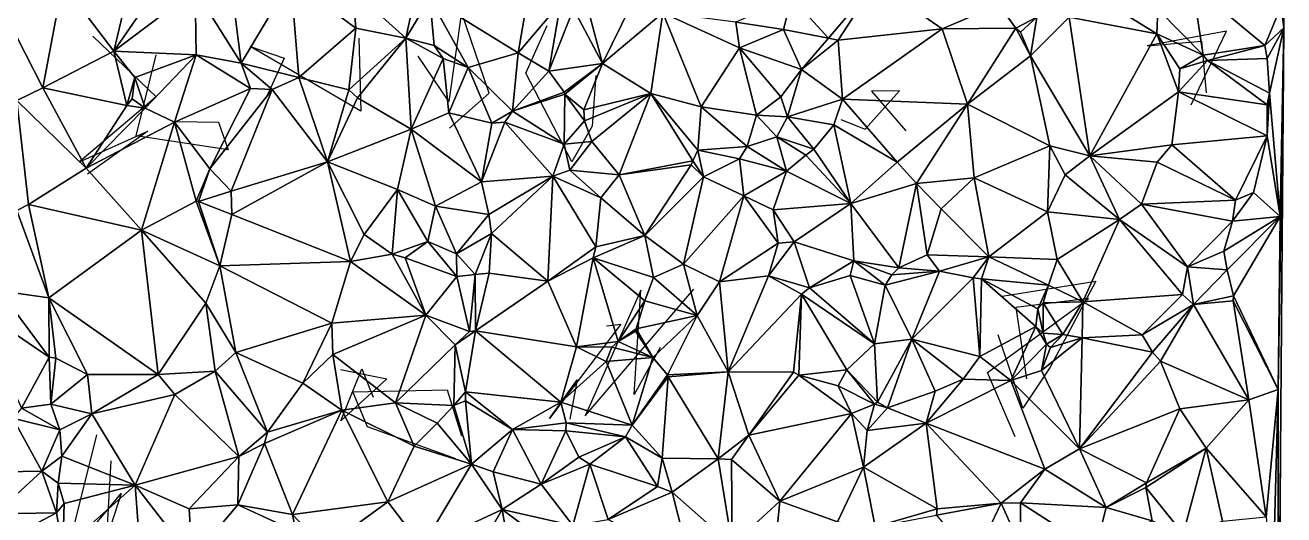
# Model space of a CAD drawing. Header units: metres. Extents: x -15 to 15, y -15.3 to 15.6.
# Drawn here: x -2.27 to 14.99, y -2.43 to 4.28 of the extents above; entities that cross this region are included whole.
import ezdxf

# ---------------------------------------------------------------- set-up
doc = ezdxf.new("R2010")
doc.units = ezdxf.units.M
doc.layers.add('CRACKS', color=1, linetype='Continuous')
doc.layers.add('STREET_MESH', color=7, linetype='Continuous')

msp = doc.modelspace()

# ---------------------------------------------------------------- linework, layer by layer
at = {"layer": 'CRACKS'}
for points in [[(3.548, 2.865, 0.1), (4.09, 3.346, 0.1), (3.71, 4.455, 0.1), (3.538, 3.23, 0.1), (3.117, 3.851, 0.1)], [(5.554, 3.588, 0.1), (5.505, 2.892, 0.1), (5.222, 2.405, 0.1), (4.595, 3.617, 0.1), (4.886, 4.27, 0.1)], [(13.719, 3.184, 0.1), (14.202, 4.194, 0.1), (13.116, 3.991, 0.1), (13.857, 4.054, 0.1), (13.922, 3.349, 0.1)], [(-1.344, 4.124, 0.1), (-0.475, 3.292, 0.1), (-1.527, 2.404, 0.1), (-0.589, 2.825, 0.1), (-1.418, 2.236, 0.1)], [(2.305, 4.096, 0.1), (2.33, 3.095, 0.1), (0.813, 3.985, 0.1), (1.278, 3.823, 0.1), (1.051, 3.319, 0.1)], [(-0.2, 2.955, 0.1), (0.378, 2.948, 0.1), (0.512, 2.569, 0.1), (-0.749, 2.761, 0.1), (-0.478, 3.871, 0.1)], [(8.914, 2.984, 0.1), (9.245, 2.849, 0.1), (9.716, 3.374, 0.1), (9.332, 3.373, 0.1), (9.804, 2.829, 0.1)], [(11.125, 0.562, 0.1), (12.408, 0.768, 0.1), (11.784, -0.41, 0.1), (11.408, -0.971, 0.1), (11.071, 0.035, 0.1)], [(6.437, -0.141, 0.1), (6.081, -0.784, 0.1), (6.17, 0.643, 0.1), (5.409, -1.079, 0.1), (6.898, 0.658, 0.1)], [(11.305, -1.363, 0.1), (10.926, -0.482, 0.1), (12.308, 0.53, 0.1), (11.311, 0.405, 0.1), (11.461, -0.569, 0.1)], [(5.699, 0.156, 0.1), (5.895, 0.178, 0.1), (4.918, -1.113, 0.1), (5.297, -0.586, 0.1), (5.198, -1.123, 0.1)], [(2.053, -0.442, 0.1), (2.686, -0.569, 0.1), (2.058, -1.144, 0.1), (2.344, -0.435, 0.1), (2.5, -0.822, 0.1)], [(3.714, -1.355, 0.1), (3.518, -0.726, 0.1), (2.223, -0.751, 0.1), (2.418, -1.221, 0.1), (3.631, -1.662, 0.1)], [(-1.292, -1.336, 0.1), (-1.722, -3.059, 0.1), (-0.956, -2.142, 0.1), (-1.154, -2.747, 0.1), (-1.094, -1.694, 0.1)]]:
    msp.add_polyline3d(points, dxfattribs=at)
at = {"layer": 'STREET_MESH'}
for points in [[(14.949, 13.624), (14.983, 4.829), (14.988, 4.239)], [(-0.705, 5.396), (-1.761, 4.848), (-1.056, 3.918)], [(-0.199, 5.167), (-0.705, 5.396), (-1.056, 3.918)], [(-0.199, 5.167), (-1.056, 3.918), (0.058, 4.76)], [(-2.028, 3.415), (-1.761, 4.848), (-2.634, 4.592)], [(-1.761, 4.848), (-2.028, 3.415), (-1.056, 3.918)], [(0.69, 3.757), (0.535, 4.983), (0.058, 4.76)], [(0.535, 4.983), (0.69, 3.757), (1.37, 4.897)], [(0.69, 3.757), (1.48, 3.557), (1.37, 4.897)], [(1.37, 4.897), (2.262, 4.235), (2.219, 4.756)], [(1.37, 4.897), (1.48, 3.557), (2.262, 4.235)], [(2.947, 4.096), (3.117, 4.883), (2.219, 4.756)], [(2.947, 4.096), (3.275, 4.644), (3.117, 4.883)], [(3.275, 4.644), (4.49, 3.898), (4.673, 4.955)], [(4.49, 3.898), (5.069, 4.579), (4.673, 4.955)], [(9.389, 4.858), (8.236, 4.654), (8.744, 4.099)], [(8.878, 4.069), (9.389, 4.858), (8.744, 4.099)], [(9.389, 4.858), (8.878, 4.069), (10.304, 4.226)], [(11.082, 4.556), (9.389, 4.858), (10.304, 4.226)], [(-1.056, 3.918), (0.072, 3.867), (0.058, 4.76)], [(0.072, 3.867), (0.69, 3.757), (0.058, 4.76)], [(2.262, 4.235), (2.947, 4.096), (2.219, 4.756)], [(13.88, 3.864), (13.736, 4.823), (13.258, 4.494)], [(13.736, 4.823), (14.727, 3.999), (14.952, 4.534)], [(13.88, 3.864), (14.727, 3.999), (13.736, 4.823)], [(14.983, 4.829), (14.952, 4.534), (14.988, 4.239)], [(-2.385, 3.243), (-2.028, 3.415), (-2.634, 4.592)], [(3.275, 4.644), (2.947, 4.096), (3.336, 3.996)], [(4.49, 3.898), (3.275, 4.644), (3.801, 3.694)], [(3.275, 4.644), (3.336, 3.996), (3.801, 3.694)], [(4.91, 3.644), (5.069, 4.579), (4.49, 3.898)], [(5.069, 4.579), (4.91, 3.644), (5.247, 4.5)], [(4.91, 3.644), (5.646, 3.75), (5.247, 4.5)], [(5.646, 3.75), (5.457, 4.455), (5.247, 4.5)], [(6.04, 4.549), (5.457, 4.455), (5.646, 3.75)], [(6.474, 4.446), (6.04, 4.549), (5.646, 3.75)], [(8.236, 4.654), (7.472, 4.318), (8.125, 4.214)], [(8.236, 4.654), (8.125, 4.214), (8.744, 4.099)], [(11.311, 4.233), (11.082, 4.556), (10.304, 4.226)], [(11.311, 4.233), (11.603, 4.384), (11.082, 4.556)], [(12.735, 4.472), (13.245, 4.157), (13.258, 4.494)], [(13.245, 4.157), (13.88, 3.864), (13.258, 4.494)], [(14.952, 4.534), (14.727, 3.999), (14.988, 4.239)], [(6.307, 3.338), (6.474, 4.446), (5.646, 3.75)], [(6.474, 4.446), (6.307, 3.338), (7, 3.157)], [(7.472, 4.318), (6.474, 4.446), (7.522, 3.964)], [(6.474, 4.446), (7, 3.157), (7.522, 3.964)], [(7.472, 4.318), (7.522, 3.964), (8.125, 4.214)], [(11.311, 4.233), (11.378, 4.181), (11.603, 4.384)], [(11.603, 4.384), (11.378, 4.181), (11.513, 3.857)], [(11.603, 4.384), (11.513, 3.857), (12.045, 4.387)], [(11.513, 3.857), (12.329, 2.486), (12.045, 4.387)], [(13.245, 4.157), (12.735, 4.472), (12.045, 4.387)], [(12.329, 2.486), (13.245, 4.157), (12.045, 4.387)], [(1.48, 3.557), (2.167, 3.391), (2.262, 4.235)], [(2.167, 3.391), (2.947, 4.096), (2.262, 4.235)], [(7.522, 3.964), (8.376, 3.67), (8.125, 4.214)], [(8.125, 4.214), (8.376, 3.67), (8.744, 4.099)], [(8.878, 4.069), (8.938, 3.261), (10.304, 4.226)], [(8.938, 3.261), (10.652, 3.191), (10.304, 4.226)], [(10.652, 3.191), (11.311, 4.233), (10.304, 4.226)], [(11.311, 4.233), (10.652, 3.191), (11.513, 3.857)], [(11.378, 4.181), (11.311, 4.233), (11.513, 3.857)], [(13.245, 4.157), (12.329, 2.486), (13.543, 3.364)], [(13.245, 4.157), (13.543, 3.364), (13.56, 3.679)], [(13.88, 3.864), (13.245, 4.157), (13.56, 3.679)], [(14.727, 3.999), (14.761, 3.817), (14.988, 4.239)], [(14.761, 3.817), (14.791, 3.344), (14.988, 4.239)], [(14.791, 3.344), (14.937, 1.654), (14.988, 4.239)], [(14.912, -5.642), (14.868, -12.658), (14.988, 4.239)], [(14.911, -0.717), (14.912, -5.642), (14.988, 4.239)], [(14.937, 1.654), (14.911, -0.717), (14.988, 4.239)], [(2.947, 4.096), (2.167, 3.391), (2.285, 3.282)], [(3.019, 2.85), (2.947, 4.096), (2.285, 3.282)], [(2.947, 4.096), (3.461, 3.821), (3.336, 3.996)], [(3.461, 3.821), (2.947, 4.096), (3.019, 2.85)], [(3.336, 3.996), (3.461, 3.821), (3.801, 3.694)], [(8.376, 3.67), (8.878, 4.069), (8.744, 4.099)], [(8.878, 4.069), (8.376, 3.67), (8.938, 3.261)], [(13.88, 3.864), (13.943, 3.791), (14.727, 3.999)], [(14.727, 3.999), (13.943, 3.791), (14.761, 3.817)], [(-2.028, 3.415), (-0.878, 3.175), (-1.056, 3.918)], [(-0.769, 3.559), (0.072, 3.867), (-1.056, 3.918)], [(-0.878, 3.175), (-0.769, 3.559), (-1.056, 3.918)], [(-0.769, 3.559), (-0.627, 3.139), (0.072, 3.867)], [(-0.627, 3.139), (-0.225, 2.947), (0.072, 3.867)], [(0.072, 3.867), (-0.225, 2.947), (0.819, 3.407)], [(0.69, 3.757), (0.072, 3.867), (0.819, 3.407)], [(3.461, 3.821), (3.019, 2.85), (3.539, 3.075)], [(3.461, 3.821), (3.539, 3.075), (3.801, 3.694)], [(4.411, 3.096), (4.49, 3.898), (3.801, 3.694)], [(4.91, 3.644), (4.49, 3.898), (4.411, 3.096)], [(7, 3.157), (7.758, 3.042), (7.522, 3.964)], [(8.376, 3.67), (7.522, 3.964), (8.091, 3.292)], [(7.522, 3.964), (7.758, 3.042), (8.091, 3.292)], [(10.652, 3.191), (11.781, 2.623), (11.513, 3.857)], [(11.781, 2.623), (12.329, 2.486), (11.513, 3.857)], [(13.943, 3.791), (13.88, 3.864), (13.56, 3.679)], [(13.943, 3.791), (14.791, 3.344), (14.761, 3.817)], [(1.115, 3.394), (0.69, 3.757), (0.819, 3.407)], [(0.69, 3.757), (1.115, 3.394), (1.48, 3.557)], [(3.539, 3.075), (4.126, 2.934), (3.801, 3.694)], [(4.126, 2.934), (4.411, 3.096), (3.801, 3.694)], [(5.119, 3.358), (4.91, 3.644), (4.411, 3.096)], [(5.646, 3.75), (4.91, 3.644), (5.119, 3.358)], [(5.129, 3.332), (5.646, 3.75), (5.119, 3.358)], [(5.391, 3.114), (5.646, 3.75), (5.129, 3.332)], [(5.391, 3.114), (6.307, 3.338), (5.646, 3.75)], [(8.376, 3.67), (8.091, 3.292), (8.182, 3.018)], [(8.938, 3.261), (8.376, 3.67), (8.182, 3.018)], [(13.543, 3.364), (13.943, 3.791), (13.56, 3.679)], [(13.943, 3.791), (13.543, 3.364), (14.76, 3.183)], [(14.791, 3.344), (13.943, 3.791), (14.76, 3.183)], [(-0.878, 3.175), (-0.803, 3.265), (-0.769, 3.559)], [(-0.769, 3.559), (-0.803, 3.265), (-0.627, 3.139)], [(1.48, 3.557), (1.115, 3.394), (1.872, 2.404)], [(2.167, 3.391), (1.48, 3.557), (1.872, 2.404)], [(-2.028, 3.415), (-2.385, 3.243), (-1.438, 2.317)], [(-0.878, 3.175), (-2.028, 3.415), (-1.438, 2.317)], [(-0.225, 2.947), (0.262, 2.305), (0.819, 3.407)], [(0.262, 2.305), (1.115, 3.394), (0.819, 3.407)], [(1.115, 3.394), (0.262, 2.305), (0.554, 2)], [(1.115, 3.394), (0.554, 2), (1.872, 2.404)], [(2.167, 3.391), (1.872, 2.404), (2.285, 3.282)], [(1.872, 2.404), (3.019, 2.85), (2.285, 3.282)], [(5.129, 3.332), (5.119, 3.358), (4.411, 3.096)], [(5.129, 3.332), (4.411, 3.096), (5.117, 2.644)], [(5.397, 2.966), (5.129, 3.332), (5.117, 2.644)], [(5.397, 2.966), (5.391, 3.114), (5.129, 3.332)], [(6.307, 3.338), (5.391, 3.114), (5.397, 2.966)], [(5.497, 2.68), (6.307, 3.338), (5.397, 2.966)], [(6.307, 3.338), (5.497, 2.68), (5.873, 2.227)], [(6.882, 2.415), (6.307, 3.338), (5.873, 2.227)], [(6.307, 3.338), (6.952, 2.563), (7, 3.157)], [(6.307, 3.338), (6.882, 2.415), (6.952, 2.563)], [(8.091, 3.292), (7.758, 3.042), (8.182, 3.018)], [(13.543, 3.364), (12.329, 2.486), (13.454, 2.634)], [(13.543, 3.364), (13.454, 2.634), (14.76, 2.761)], [(14.76, 3.183), (13.543, 3.364), (14.76, 2.761)], [(14.791, 3.344), (14.76, 3.183), (14.76, 2.761)], [(14.937, 1.654), (14.791, 3.344), (14.76, 2.761)], [(-2.386, 1.736), (-2.225, 1.82), (-2.385, 3.243)], [(-2.385, 3.243), (-2.225, 1.82), (-1.438, 2.317)], [(-0.627, 3.139), (-0.878, 3.175), (-1.438, 2.317)], [(-0.225, 2.947), (-0.627, 3.139), (-1.438, 2.317)], [(-0.803, 3.265), (-0.878, 3.175), (-0.627, 3.139)], [(7, 3.157), (6.952, 2.563), (7.627, 2.612)], [(7.758, 3.042), (7, 3.157), (7.627, 2.612)], [(8.819, 2.912), (8.938, 3.261), (8.182, 3.018)], [(8.819, 2.912), (9.686, 2.4), (8.938, 3.261)], [(9.686, 2.4), (10.652, 3.191), (8.938, 3.261)], [(9.953, 2.105), (10.652, 3.191), (9.686, 2.4)], [(10.74, 2.182), (10.652, 3.191), (9.953, 2.105)], [(10.652, 3.191), (10.74, 2.182), (11.781, 2.623)], [(-0.675, 1.466), (-0.225, 2.947), (-1.438, 2.317)], [(0.072, 1.865), (-0.225, 2.947), (-0.675, 1.466)], [(0.262, 2.305), (-0.225, 2.947), (0.072, 1.865)], [(3.019, 2.85), (3.985, 2.129), (3.539, 3.075)], [(3.985, 2.129), (4.126, 2.934), (3.539, 3.075)], [(3.985, 2.129), (4.304, 2.946), (4.126, 2.934)], [(3.985, 2.129), (4.965, 2.206), (4.304, 2.946)], [(4.126, 2.934), (4.304, 2.946), (4.411, 3.096)], [(4.411, 3.096), (4.304, 2.946), (5.117, 2.644)], [(4.304, 2.946), (4.965, 2.206), (5.117, 2.644)], [(5.497, 2.68), (5.397, 2.966), (5.117, 2.644)], [(8.036, 2.745), (7.758, 3.042), (7.627, 2.612)], [(7.758, 3.042), (8.036, 2.745), (8.182, 3.018)], [(8.036, 2.745), (8.543, 2.578), (8.182, 3.018)], [(8.543, 2.578), (8.819, 2.912), (8.182, 3.018)], [(3.019, 2.85), (1.872, 2.404), (2.832, 2.022)], [(3.356, 1.795), (3.019, 2.85), (2.832, 2.022)], [(3.356, 1.795), (3.985, 2.129), (3.019, 2.85)], [(8.819, 2.912), (8.543, 2.578), (9.05, 1.831)], [(9.686, 2.4), (8.819, 2.912), (9.05, 1.831)], [(4.965, 2.206), (5.195, 2.29), (5.117, 2.644)], [(5.195, 2.29), (5.497, 2.68), (5.117, 2.644)], [(5.497, 2.68), (5.195, 2.29), (5.873, 2.227)], [(6.952, 2.563), (7.523, 2.444), (7.627, 2.612)], [(7.523, 2.444), (8.167, 2.277), (7.627, 2.612)], [(8.167, 2.277), (8.036, 2.745), (7.627, 2.612)], [(8.432, 2.496), (8.036, 2.745), (8.167, 2.277)], [(8.036, 2.745), (8.432, 2.496), (8.543, 2.578)], [(10.74, 2.182), (11.748, 1.719), (11.781, 2.623)], [(11.748, 1.719), (11.991, 2.226), (11.781, 2.623)], [(11.991, 2.226), (12.329, 2.486), (11.781, 2.623)], [(12.329, 2.486), (13.249, 2.397), (13.454, 2.634)], [(13.249, 2.397), (14.327, 1.877), (13.454, 2.634)], [(13.454, 2.634), (14.327, 1.877), (14.76, 2.761)], [(14.327, 1.877), (14.573, 1.982), (14.76, 2.761)], [(14.573, 1.982), (14.937, 1.654), (14.76, 2.761)], [(6.952, 2.563), (6.882, 2.415), (7.03, 2.199)], [(7.523, 2.444), (6.952, 2.563), (7.03, 2.199)], [(7.582, 1.937), (7.523, 2.444), (7.03, 2.199)], [(7.523, 2.444), (7.582, 1.937), (8.167, 2.277)], [(8.432, 2.496), (8.167, 2.277), (9.05, 1.831)], [(8.543, 2.578), (8.432, 2.496), (9.05, 1.831)], [(12.329, 2.486), (11.991, 2.226), (12.736, 1.614)], [(13.037, 1.822), (12.329, 2.486), (12.736, 1.614)], [(13.249, 2.397), (12.329, 2.486), (13.037, 1.822)], [(-2.225, 1.82), (-0.675, 1.466), (-1.438, 2.317)], [(0.104, 1.858), (0.262, 2.305), (0.072, 1.865)], [(0.262, 2.305), (0.104, 1.858), (0.554, 2)], [(0.554, 2), (0.564, 1.682), (1.872, 2.404)], [(0.564, 1.682), (2.191, 1.038), (1.872, 2.404)], [(1.872, 2.404), (2.378, 1.408), (2.832, 2.022)], [(2.191, 1.038), (2.378, 1.408), (1.872, 2.404)], [(5.195, 2.29), (4.965, 2.206), (5.624, 1.911)], [(5.195, 2.29), (5.624, 1.911), (5.873, 2.227)], [(6.861, 2.364), (6.882, 2.415), (5.873, 2.227)], [(6.227, 1.392), (6.861, 2.364), (5.873, 2.227)], [(7.03, 2.199), (6.861, 2.364), (6.227, 1.392)], [(6.882, 2.415), (6.861, 2.364), (7.03, 2.199)], [(8.167, 2.277), (7.582, 1.937), (7.986, 1.747)], [(8.167, 2.277), (7.986, 1.747), (9.05, 1.831)], [(9.953, 2.105), (9.686, 2.4), (9.05, 1.831)], [(14.327, 1.877), (13.249, 2.397), (13.037, 1.822)], [(3.985, 2.129), (3.356, 1.795), (4.085, 1.683)], [(4.965, 2.206), (3.985, 2.129), (4.085, 1.683)], [(4.122, 1.423), (4.965, 2.206), (4.085, 1.683)], [(4.965, 2.206), (4.122, 1.423), (4.897, 0.77)], [(4.965, 2.206), (4.897, 0.77), (5.552, 1.237)], [(5.624, 1.911), (4.965, 2.206), (5.552, 1.237)], [(5.624, 1.911), (6.227, 1.392), (5.873, 2.227)], [(6.754, 0.999), (7.03, 2.199), (6.227, 1.392)], [(7.582, 1.937), (7.03, 2.199), (6.754, 0.999)], [(9.707, 0.952), (9.953, 2.105), (9.05, 1.831)], [(9.707, 0.952), (10.096, 1.13), (9.953, 2.105)], [(10.74, 2.182), (9.953, 2.105), (10.291, 1.76)], [(9.953, 2.105), (10.096, 1.13), (10.291, 1.76)], [(10.942, 1.102), (10.74, 2.182), (10.291, 1.76)], [(10.74, 2.182), (10.942, 1.102), (11.748, 1.719)], [(11.991, 2.226), (11.748, 1.719), (12.736, 1.614)], [(0.104, 1.858), (0.564, 1.682), (0.554, 2)], [(2.378, 1.408), (2.759, 1.138), (2.832, 2.022)], [(2.759, 1.138), (3.249, 1.311), (2.832, 2.022)], [(3.249, 1.311), (3.356, 1.795), (2.832, 2.022)], [(5.624, 1.911), (5.552, 1.237), (6.227, 1.392)], [(7.251, 0.759), (7.582, 1.937), (6.754, 0.999)], [(7.582, 1.937), (7.251, 0.759), (8.052, 1.289)], [(7.582, 1.937), (8.052, 1.289), (7.986, 1.747)], [(14.282, 1.591), (14.937, 1.654), (14.573, 1.982)], [(14.327, 1.877), (14.282, 1.591), (14.573, 1.982)], [(-1.949, 0.538), (-2.386, 1.736), (-2.626, 0.634)], [(-2.225, 1.82), (-2.386, 1.736), (-1.949, 0.538)], [(-0.675, 1.466), (-2.225, 1.82), (-1.949, 0.538)], [(0.399, 0.979), (0.072, 1.865), (-0.675, 1.466)], [(0.399, 0.979), (0.104, 1.858), (0.072, 1.865)], [(0.399, 0.979), (0.564, 1.682), (0.104, 1.858)], [(3.249, 1.311), (3.641, 1.144), (3.356, 1.795)], [(3.356, 1.795), (3.641, 1.144), (4.085, 1.683)], [(7.986, 1.747), (8.273, 1.306), (9.05, 1.831)], [(8.052, 1.289), (8.273, 1.306), (7.986, 1.747)], [(8.273, 1.306), (9.092, 1.046), (9.05, 1.831)], [(9.092, 1.046), (9.707, 0.952), (9.05, 1.831)], [(10.096, 1.13), (10.942, 1.102), (10.291, 1.76)], [(13.667, 0.966), (13.037, 1.822), (12.736, 1.614)], [(14.282, 1.591), (14.327, 1.877), (13.037, 1.822)], [(13.667, 0.966), (14.282, 1.591), (13.037, 1.822)], [(0.564, 1.682), (0.399, 0.979), (2.191, 1.038)], [(3.641, 1.144), (4.122, 1.423), (4.085, 1.683)], [(10.942, 1.102), (11.88, 1.065), (11.748, 1.719)], [(11.748, 1.719), (11.88, 1.065), (12.736, 1.614)], [(11.88, 1.065), (12.233, 0.483), (12.736, 1.614)], [(12.233, 0.483), (13.597, 0.584), (12.736, 1.614)], [(13.597, 0.584), (13.667, 0.966), (12.736, 1.614)], [(14.282, 1.591), (13.667, 0.966), (14.165, 1.18)], [(14.937, 1.654), (14.165, 1.18), (14.209, 0.923)], [(14.937, 1.654), (14.282, 1.591), (14.165, 1.18)], [(14.3, 0.567), (14.937, 1.654), (14.209, 0.923)], [(14.937, 1.654), (14.3, 0.567), (14.911, -0.717)], [(-0.449, -0.51), (-0.675, 1.466), (-1.949, 0.538)], [(-0.675, 1.466), (-0.449, -0.51), (0.207, 0.468)], [(0.399, 0.979), (-0.675, 1.466), (0.207, 0.468)], [(2.191, 1.038), (2.759, 1.138), (2.378, 1.408)], [(3.9, 0.861), (4.122, 1.423), (3.641, 1.144)], [(4.122, 1.423), (3.9, 0.861), (4.09, 0.876)], [(4.897, 0.77), (4.122, 1.423), (4.09, 0.876)], [(5.552, 1.237), (5.517, 1.09), (6.227, 1.392)], [(5.517, 1.09), (6.342, 0.818), (6.227, 1.392)], [(6.342, 0.818), (6.754, 0.999), (6.227, 1.392)], [(3.249, 1.311), (2.759, 1.138), (2.938, 1.086)], [(3.249, 1.311), (2.938, 1.086), (3.649, 0.831)], [(3.641, 1.144), (3.249, 1.311), (3.649, 0.831)], [(4.897, 0.77), (5.517, 1.09), (5.552, 1.237)], [(7.251, 0.759), (7.919, 0.842), (8.052, 1.289)], [(8.273, 1.306), (7.919, 0.842), (8.482, 0.678)], [(8.052, 1.289), (7.919, 0.842), (8.273, 1.306)], [(9.092, 1.046), (8.273, 1.306), (8.482, 0.678)], [(2.191, 1.038), (0.399, 0.979), (1.931, 0.191)], [(2.191, 1.038), (1.931, 0.191), (3.22, 0.303)], [(2.759, 1.138), (2.191, 1.038), (3.22, 0.303)], [(2.938, 1.086), (2.759, 1.138), (3.22, 0.303)], [(3.649, 0.831), (2.938, 1.086), (3.22, 0.303)], [(3.9, 0.861), (3.641, 1.144), (3.649, 0.831)], [(5.517, 1.09), (4.897, 0.77), (5.287, -0.132)], [(5.859, -0.058), (5.517, 1.09), (5.287, -0.132)], [(5.517, 1.09), (5.859, -0.058), (6.227, 0.498)], [(6.342, 0.818), (5.517, 1.09), (6.227, 0.498)], [(9.043, 0.845), (9.092, 1.046), (8.482, 0.678)], [(9.092, 1.046), (9.043, 0.845), (9.521, 0.715)], [(9.611, 0.853), (9.092, 1.046), (9.521, 0.715)], [(9.611, 0.853), (9.707, 0.952), (9.092, 1.046)], [(10.266, 0.906), (10.096, 1.13), (9.707, 0.952)], [(10.266, 0.906), (10.942, 1.102), (10.096, 1.13)], [(10.942, 1.102), (10.266, 0.906), (10.727, 0.813)], [(10.842, 0.802), (10.942, 1.102), (10.727, 0.813)], [(10.942, 1.102), (10.842, 0.802), (11.763, 0.712)], [(11.88, 1.065), (10.942, 1.102), (11.763, 0.712)], [(12.233, 0.483), (11.88, 1.065), (11.763, 0.712)], [(14.165, 1.18), (13.667, 0.966), (14.209, 0.923)], [(0.617, -0.21), (0.399, 0.979), (0.207, 0.468)], [(1.931, 0.191), (0.399, 0.979), (0.617, -0.21)], [(4.09, 0.876), (3.9, 0.861), (3.905, 0.089)], [(4.897, 0.77), (4.09, 0.876), (3.905, 0.089)], [(6.342, 0.818), (6.944, 0.296), (6.754, 0.999)], [(6.944, 0.296), (7.251, 0.759), (6.754, 0.999)], [(10.266, 0.906), (9.611, 0.853), (9.521, 0.715)], [(9.889, -0.025), (10.266, 0.906), (9.521, 0.715)], [(9.611, 0.853), (10.266, 0.906), (9.707, 0.952)], [(10.266, 0.906), (9.889, -0.025), (10.727, 0.813)], [(13.667, 0.966), (13.597, 0.584), (13.751, 0.448)], [(13.667, 0.966), (13.751, 0.448), (14.209, 0.923)], [(13.751, 0.448), (14.3, 0.567), (14.209, 0.923)], [(3.822, 0.079), (3.649, 0.831), (3.22, 0.303)], [(3.9, 0.861), (3.649, 0.831), (3.822, 0.079)], [(3.9, 0.861), (3.822, 0.079), (3.905, 0.089)], [(5.287, -0.132), (4.897, 0.77), (3.905, 0.089)], [(6.944, 0.296), (6.342, 0.818), (6.227, 0.498)], [(7.251, 0.759), (6.944, 0.296), (7.368, -0.476)], [(7.919, 0.842), (7.251, 0.759), (7.368, -0.476)], [(8.375, 0.589), (7.919, 0.842), (7.368, -0.476)], [(7.919, 0.842), (8.375, 0.589), (8.482, 0.678)], [(9.375, -0.091), (9.043, 0.845), (8.482, 0.678)], [(9.043, 0.845), (9.375, -0.091), (9.521, 0.715)], [(9.375, -0.091), (9.889, -0.025), (9.521, 0.715)], [(9.889, -0.025), (10.818, -0.264), (10.727, 0.813)], [(10.818, -0.264), (10.842, 0.802), (10.727, 0.813)], [(11.585, 0.147), (10.842, 0.802), (10.818, -0.264)], [(11.585, 0.147), (11.614, 0.39), (10.842, 0.802)], [(10.842, 0.802), (11.614, 0.39), (11.763, 0.712)], [(11.614, 0.39), (11.689, 0.472), (11.763, 0.712)], [(11.689, 0.472), (12.233, 0.483), (11.763, 0.712)], [(-2.943, 0.407), (-1.943, -0.272), (-2.626, 0.634)], [(-1.943, -0.272), (-1.949, 0.538), (-2.626, 0.634)], [(-0.449, -0.51), (-1.949, 0.538), (-1.418, -0.51)], [(-1.949, 0.538), (-1.852, -0.289), (-1.418, -0.51)], [(-1.943, -0.272), (-1.852, -0.289), (-1.949, 0.538)], [(8.263, -0.479), (8.375, 0.589), (7.368, -0.476)], [(8.336, -0.519), (8.375, 0.589), (8.263, -0.479)], [(8.375, 0.589), (8.336, -0.519), (8.994, -0.448)], [(8.375, 0.589), (9.375, -0.091), (8.482, 0.678)], [(9.375, -0.091), (8.375, 0.589), (8.994, -0.448)], [(13.046, 0.035), (13.597, 0.584), (12.233, 0.483)], [(13.597, 0.584), (13.046, 0.035), (13.751, 0.448)], [(14.3, 0.567), (13.751, 0.448), (14.293, 0.5)], [(14.3, 0.567), (14.293, 0.5), (14.911, -0.717)], [(-2.323, -0.973), (-1.943, -0.272), (-2.943, 0.407)], [(-0.449, -0.51), (0.334, -0.463), (0.207, 0.468)], [(0.334, -0.463), (0.617, -0.21), (0.207, 0.468)], [(5.859, -0.058), (6.108, 0.114), (6.227, 0.498)], [(6.108, 0.114), (6.944, 0.296), (6.227, 0.498)], [(11.687, 0.055), (11.614, 0.39), (11.585, 0.147)], [(11.614, 0.39), (11.687, 0.055), (11.689, 0.472)], [(11.687, 0.055), (11.958, 0.036), (11.689, 0.472)], [(11.689, 0.472), (11.958, 0.036), (12.233, 0.483)], [(11.958, 0.036), (12.222, -0.007), (12.233, 0.483)], [(12.222, -0.007), (13.046, 0.035), (12.233, 0.483)], [(13.046, 0.035), (13.188, -0.203), (13.751, 0.448)], [(13.188, -0.203), (13.297, -0.328), (13.751, 0.448)], [(13.751, 0.448), (13.297, -0.328), (14.506, -0.858)], [(14.293, 0.5), (13.751, 0.448), (14.506, -0.858)], [(14.911, -0.717), (14.293, 0.5), (14.506, -0.858)], [(1.537, -0.628), (1.931, 0.191), (0.617, -0.21)], [(1.931, 0.191), (1.537, -0.628), (1.945, -0.236)], [(1.931, 0.191), (1.945, -0.236), (3.22, 0.303)], [(1.945, -0.236), (2.806, -0.901), (3.22, 0.303)], [(2.806, -0.901), (3.625, -0.105), (3.22, 0.303)], [(3.625, -0.105), (3.822, 0.079), (3.22, 0.303)], [(6.944, 0.296), (6.108, 0.114), (6.336, -0.278)], [(6.535, -0.515), (6.944, 0.296), (6.336, -0.278)], [(6.944, 0.296), (6.535, -0.515), (7.368, -0.476)], [(3.822, 0.079), (3.625, -0.105), (3.905, 0.089)], [(3.625, -0.105), (3.767, -0.749), (3.905, 0.089)], [(3.767, -0.749), (5.074, -0.889), (3.905, 0.089)], [(5.074, -0.889), (5.287, -0.132), (3.905, 0.089)], [(6.099, 0.085), (6.108, 0.114), (5.859, -0.058)], [(6.099, 0.085), (5.859, -0.058), (6.336, -0.278)], [(6.108, 0.114), (6.099, 0.085), (6.336, -0.278)], [(11.585, 0.147), (10.818, -0.264), (11.243, -0.591)], [(11.732, -0.097), (11.585, 0.147), (11.243, -0.591)], [(11.732, -0.097), (11.687, 0.055), (11.585, 0.147)], [(11.687, 0.055), (11.732, -0.097), (11.958, 0.036)], [(11.958, 0.036), (11.732, -0.097), (11.787, -0.143)], [(12.222, -0.007), (11.958, 0.036), (11.787, -0.143)], [(13.046, 0.035), (12.222, -0.007), (13.188, -0.203)], [(2.806, -0.901), (3.605, -0.936), (3.625, -0.105)], [(3.625, -0.105), (3.605, -0.936), (3.767, -0.749)], [(5.287, -0.132), (5.074, -0.889), (5.695, -0.334)], [(5.775, -0.137), (5.859, -0.058), (5.287, -0.132)], [(5.775, -0.137), (5.287, -0.132), (5.695, -0.334)], [(6.336, -0.278), (5.775, -0.137), (5.695, -0.334)], [(5.859, -0.058), (5.775, -0.137), (6.336, -0.278)], [(9.417, -0.889), (9.375, -0.091), (8.994, -0.448)], [(9.375, -0.091), (9.417, -0.889), (9.889, -0.025)], [(9.417, -0.889), (9.554, -0.968), (9.889, -0.025)], [(9.889, -0.025), (9.554, -0.968), (10.206, -0.741)], [(10.593, -0.575), (9.889, -0.025), (10.206, -0.741)], [(9.889, -0.025), (10.593, -0.575), (10.818, -0.264)], [(11.667, -0.454), (11.732, -0.097), (11.243, -0.591)], [(12.222, -0.007), (11.667, -0.454), (12.187, -1.529)], [(11.667, -0.454), (12.222, -0.007), (11.787, -0.143)], [(11.732, -0.097), (11.667, -0.454), (11.787, -0.143)], [(13.188, -0.203), (12.222, -0.007), (12.187, -1.529)], [(-2.323, -0.973), (-1.921, -0.919), (-1.943, -0.272)], [(-1.921, -0.919), (-1.852, -0.289), (-1.943, -0.272)], [(-1.852, -0.289), (-1.921, -0.919), (-1.418, -0.51)], [(0.617, -0.21), (0.334, -0.463), (1.05, -1.301)], [(1.537, -0.628), (0.617, -0.21), (1.05, -1.301)], [(1.537, -0.628), (2.07, -1.001), (1.945, -0.236)], [(2.07, -1.001), (2.806, -0.901), (1.945, -0.236)], [(5.074, -0.889), (6.052, -1.206), (5.695, -0.334)], [(6.052, -1.206), (6.336, -0.278), (5.695, -0.334)], [(6.052, -1.206), (6.535, -0.515), (6.336, -0.278)], [(10.818, -0.264), (10.593, -0.575), (11.243, -0.591)], [(13.297, -0.328), (13.188, -0.203), (12.187, -1.529)], [(13.56, -0.981), (13.297, -0.328), (12.187, -1.529)], [(13.297, -0.328), (13.56, -0.981), (14.506, -0.858)], [(-1.921, -0.919), (-1.358, -1.051), (-1.418, -0.51)], [(-1.358, -1.051), (-0.449, -0.51), (-1.418, -0.51)], [(-0.449, -0.51), (-1.358, -1.051), (-0.222, -0.785)], [(0.334, -0.463), (-0.449, -0.51), (-0.222, -0.785)], [(0.656, -1.636), (0.334, -0.463), (-0.222, -0.785)], [(0.334, -0.463), (0.656, -1.636), (1.05, -1.301)], [(6.535, -0.515), (6.052, -1.206), (6.547, -0.542)], [(6.535, -0.515), (6.547, -0.542), (7.368, -0.476)], [(7.368, -0.476), (6.547, -0.542), (7.229, -1.665)], [(7.653, -1.344), (7.368, -0.476), (7.229, -1.665)], [(7.653, -1.344), (8.263, -0.479), (7.368, -0.476)], [(8.336, -0.519), (8.263, -0.479), (7.653, -1.344)], [(8.994, -0.448), (8.336, -0.519), (8.875, -0.668)], [(9.376, -0.917), (8.994, -0.448), (8.875, -0.668)], [(9.376, -0.917), (9.417, -0.889), (8.994, -0.448)], [(12.187, -1.529), (11.667, -0.454), (11.243, -0.591)], [(2.07, -1.001), (1.537, -0.628), (1.05, -1.301)], [(6.052, -1.206), (6.464, -1.656), (6.547, -0.542)], [(6.547, -0.542), (6.464, -1.656), (7.229, -1.665)], [(9.06, -1.047), (8.336, -0.519), (7.653, -1.344)], [(8.336, -0.519), (9.06, -1.047), (8.875, -0.668)], [(9.06, -1.047), (9.376, -0.917), (8.875, -0.668)], [(10.593, -0.575), (10.084, -1.176), (11.243, -0.591)], [(10.084, -1.176), (10.593, -0.575), (10.206, -0.741)], [(10.084, -1.176), (11.71, -1.806), (11.243, -0.591)], [(11.71, -1.806), (12.187, -1.529), (11.243, -0.591)], [(-0.222, -0.785), (-1.358, -1.051), (-0.763, -2.027)], [(0.656, -1.636), (-0.222, -0.785), (-0.763, -2.027)], [(3.605, -0.936), (3.765, -0.873), (3.767, -0.749)], [(3.765, -0.873), (4.41, -1.262), (3.767, -0.749)], [(4.41, -1.262), (5.074, -0.889), (3.767, -0.749)], [(9.554, -0.968), (10.084, -1.176), (10.206, -0.741)], [(13.56, -0.981), (13.925, -1.519), (14.506, -0.858)], [(13.925, -1.519), (14.746, -2.459), (14.506, -0.858)], [(14.746, -2.459), (14.911, -0.717), (14.506, -0.858)], [(14.911, -0.717), (14.746, -2.459), (14.838, -3.458)], [(14.912, -5.642), (14.911, -0.717), (14.838, -3.458)], [(-1.798, -1.269), (-2.323, -0.973), (-2.443, -1.111)], [(-2.323, -0.973), (-1.798, -1.269), (-1.921, -0.919)], [(-1.921, -0.919), (-1.798, -1.269), (-1.358, -1.051)], [(1.009, -1.458), (2.07, -1.001), (1.05, -1.301)], [(1.009, -1.458), (1.395, -2.428), (2.07, -1.001)], [(1.395, -2.428), (2.703, -2.255), (2.07, -1.001)], [(2.806, -0.901), (2.07, -1.001), (3.062, -1.493)], [(2.07, -1.001), (2.703, -2.255), (3.062, -1.493)], [(2.806, -0.901), (3.062, -1.493), (3.378, -1.179)], [(3.605, -0.936), (2.806, -0.901), (3.378, -1.179)], [(3.85, -1.737), (3.605, -0.936), (3.378, -1.179)], [(3.605, -0.936), (3.85, -1.737), (3.765, -0.873)], [(3.85, -1.737), (4.41, -1.262), (3.765, -0.873)], [(4.41, -1.262), (5.146, -1.171), (5.074, -0.889)], [(5.146, -1.171), (6.052, -1.206), (5.074, -0.889)], [(9.274, -1.277), (9.376, -0.917), (9.06, -1.047)], [(9.376, -0.917), (9.274, -1.277), (9.554, -0.968)], [(9.554, -0.968), (9.274, -1.277), (10.084, -1.176)], [(9.417, -0.889), (9.376, -0.917), (9.554, -0.968)], [(13.105, -1.994), (13.56, -0.981), (12.187, -1.529)], [(13.56, -0.981), (13.105, -1.994), (13.925, -1.519)], [(-3.085, -1.852), (-2.043, -1.833), (-2.443, -1.111)], [(-2.043, -1.833), (-1.798, -1.269), (-2.443, -1.111)], [(-1.358, -1.051), (-1.798, -1.269), (-1.77, -1.628)], [(-1.358, -1.051), (-1.77, -1.628), (-0.763, -2.027)], [(3.062, -1.493), (3.85, -1.737), (3.378, -1.179)], [(5.146, -1.171), (4.41, -1.262), (5.143, -1.281)], [(5.961, -1.364), (5.146, -1.171), (5.143, -1.281)], [(5.961, -1.364), (6.052, -1.206), (5.146, -1.171)], [(6.052, -1.206), (5.961, -1.364), (6.464, -1.656)], [(9.06, -1.047), (7.653, -1.344), (8.076, -2.246)], [(9.223, -1.78), (9.06, -1.047), (8.076, -2.246)], [(9.274, -1.277), (9.06, -1.047), (9.223, -1.78)], [(10.084, -1.176), (9.223, -1.78), (10.233, -2.351)], [(9.274, -1.277), (9.223, -1.78), (10.084, -1.176)], [(10.084, -1.176), (10.233, -2.351), (11.114, -2.273)], [(11.71, -1.806), (10.084, -1.176), (11.114, -2.273)], [(-1.798, -1.269), (-2.043, -1.833), (-1.77, -1.628)], [(0.656, -1.636), (1.009, -1.458), (1.05, -1.301)], [(4.144, -1.844), (4.41, -1.262), (3.85, -1.737)], [(4.41, -1.262), (4.144, -1.844), (4.806, -2.015)], [(4.41, -1.262), (4.806, -2.015), (5.143, -1.281)], [(4.806, -2.015), (5.322, -1.644), (5.143, -1.281)], [(5.322, -1.644), (5.961, -1.364), (5.143, -1.281)], [(5.473, -1.738), (5.961, -1.364), (5.322, -1.644)], [(5.961, -1.364), (5.473, -1.738), (6.398, -2.046)], [(6.464, -1.656), (5.961, -1.364), (6.398, -2.046)], [(7.415, -1.674), (7.653, -1.344), (7.229, -1.665)], [(7.653, -1.344), (7.415, -1.674), (8.076, -2.246)], [(1.009, -1.458), (0.656, -1.636), (0.643, -2.298)], [(1.395, -2.428), (1.009, -1.458), (0.643, -2.298)], [(2.703, -2.255), (3.85, -1.737), (3.062, -1.493)], [(11.71, -1.806), (12.55, -2.334), (12.187, -1.529)], [(12.55, -2.334), (13.105, -1.994), (12.187, -1.529)], [(13.098, -2.06), (13.609, -2.692), (13.925, -1.519)], [(13.105, -1.994), (13.098, -2.06), (13.925, -1.519)], [(13.925, -1.519), (13.609, -2.692), (14.146, -2.522)], [(14.746, -2.459), (13.925, -1.519), (14.146, -2.522)], [(-2.043, -1.833), (-1.818, -1.999), (-1.77, -1.628)], [(-1.77, -1.628), (-1.818, -1.999), (-0.763, -2.027)], [(-0.025, -2.352), (0.656, -1.636), (-0.763, -2.027)], [(0.656, -1.636), (-0.025, -2.352), (0.643, -2.298)], [(4.806, -2.015), (5.473, -1.738), (5.322, -1.644)], [(6.6, -2.124), (6.464, -1.656), (6.398, -2.046)], [(6.464, -1.656), (6.6, -2.124), (7.229, -1.665)], [(6.6, -2.124), (7.423, -2.848), (7.229, -1.665)], [(7.423, -2.848), (7.415, -1.674), (7.229, -1.665)], [(7.415, -1.674), (7.423, -2.848), (8.076, -2.246)], [(-2.043, -1.833), (-3.085, -1.852), (-2.682, -2.419)], [(-1.841, -2.407), (-2.043, -1.833), (-2.682, -2.419)], [(-1.818, -1.999), (-2.043, -1.833), (-1.841, -2.407)], [(3.85, -1.737), (2.703, -2.255), (3.171, -2.874)], [(4.269, -2.362), (3.85, -1.737), (3.171, -2.874)], [(4.144, -1.844), (3.85, -1.737), (4.269, -2.362)], [(4.806, -2.015), (4.144, -1.844), (4.269, -2.362)], [(5.473, -1.738), (4.806, -2.015), (5.237, -2.578)], [(5.473, -1.738), (5.237, -2.578), (5.721, -2.498)], [(6.398, -2.046), (5.473, -1.738), (5.721, -2.498)], [(8.866, -2.529), (9.223, -1.78), (8.076, -2.246)], [(9.223, -1.78), (8.866, -2.529), (9.386, -2.596)], [(10.233, -2.351), (9.223, -1.78), (9.386, -2.596)], [(11.378, -2.267), (11.71, -1.806), (11.114, -2.273)], [(11.378, -2.267), (12.55, -2.334), (11.71, -1.806)], [(-1.739, -2.278), (-1.818, -1.999), (-1.841, -2.407)], [(-1.818, -1.999), (-1.739, -2.278), (-0.763, -2.027)], [(-1.739, -2.278), (-1.755, -2.906), (-0.763, -2.027)], [(-1.755, -2.906), (-0.655, -3.496), (-0.763, -2.027)], [(0.016, -3.038), (-0.025, -2.352), (-0.763, -2.027)], [(-0.655, -3.496), (0.016, -3.038), (-0.763, -2.027)], [(5.237, -2.578), (4.806, -2.015), (4.269, -2.362)], [(6.6, -2.124), (6.398, -2.046), (5.721, -2.498)], [(13.098, -2.06), (13.105, -1.994), (12.55, -2.334)], [(13.183, -2.516), (13.098, -2.06), (12.55, -2.334)], [(13.609, -2.692), (13.098, -2.06), (13.183, -2.516)], [(6.833, -3.039), (6.6, -2.124), (5.721, -2.498)], [(6.833, -3.039), (7.423, -2.848), (6.6, -2.124)], [(-2.597, -2.805), (-1.841, -2.407), (-2.682, -2.419)], [(-1.841, -2.407), (-2.597, -2.805), (-1.755, -2.906)], [(-1.739, -2.278), (-1.841, -2.407), (-1.755, -2.906)], [(-0.025, -2.352), (0.016, -3.038), (0.643, -2.298)], [(0.016, -3.038), (1.439, -2.663), (0.643, -2.298)], [(1.439, -2.663), (1.395, -2.428), (0.643, -2.298)], [(2.703, -2.255), (1.395, -2.428), (1.83, -2.89)], [(2.703, -2.255), (1.83, -2.89), (3.171, -2.874)], [(3.8, -3.18), (4.269, -2.362), (3.171, -2.874)], [(3.8, -3.18), (4.459, -3.47), (4.269, -2.362)], [(5.174, -3.033), (5.237, -2.578), (4.269, -2.362)], [(4.459, -3.47), (5.174, -3.033), (4.269, -2.362)], [(8.076, -2.246), (7.423, -2.848), (7.999, -3.028)], [(8.866, -2.529), (8.076, -2.246), (7.999, -3.028)], [(10.225, -2.438), (10.233, -2.351), (9.386, -2.596)], [(10.233, -2.351), (10.225, -2.438), (11.114, -2.273)], [(10.225, -2.438), (10.736, -3.06), (11.114, -2.273)], [(10.736, -3.06), (11.378, -2.869), (11.114, -2.273)], [(11.378, -2.869), (11.378, -2.267), (11.114, -2.273)], [(12.55, -2.334), (11.378, -2.267), (12.401, -2.927)], [(11.378, -2.267), (11.378, -2.869), (12.401, -2.927)], [(13.183, -2.516), (12.55, -2.334), (12.401, -2.927)], [(1.395, -2.428), (1.439, -2.663), (1.83, -2.89)]]:
    msp.add_3dface(points, dxfattribs=at)

doc.saveas('drawing.dxf')
